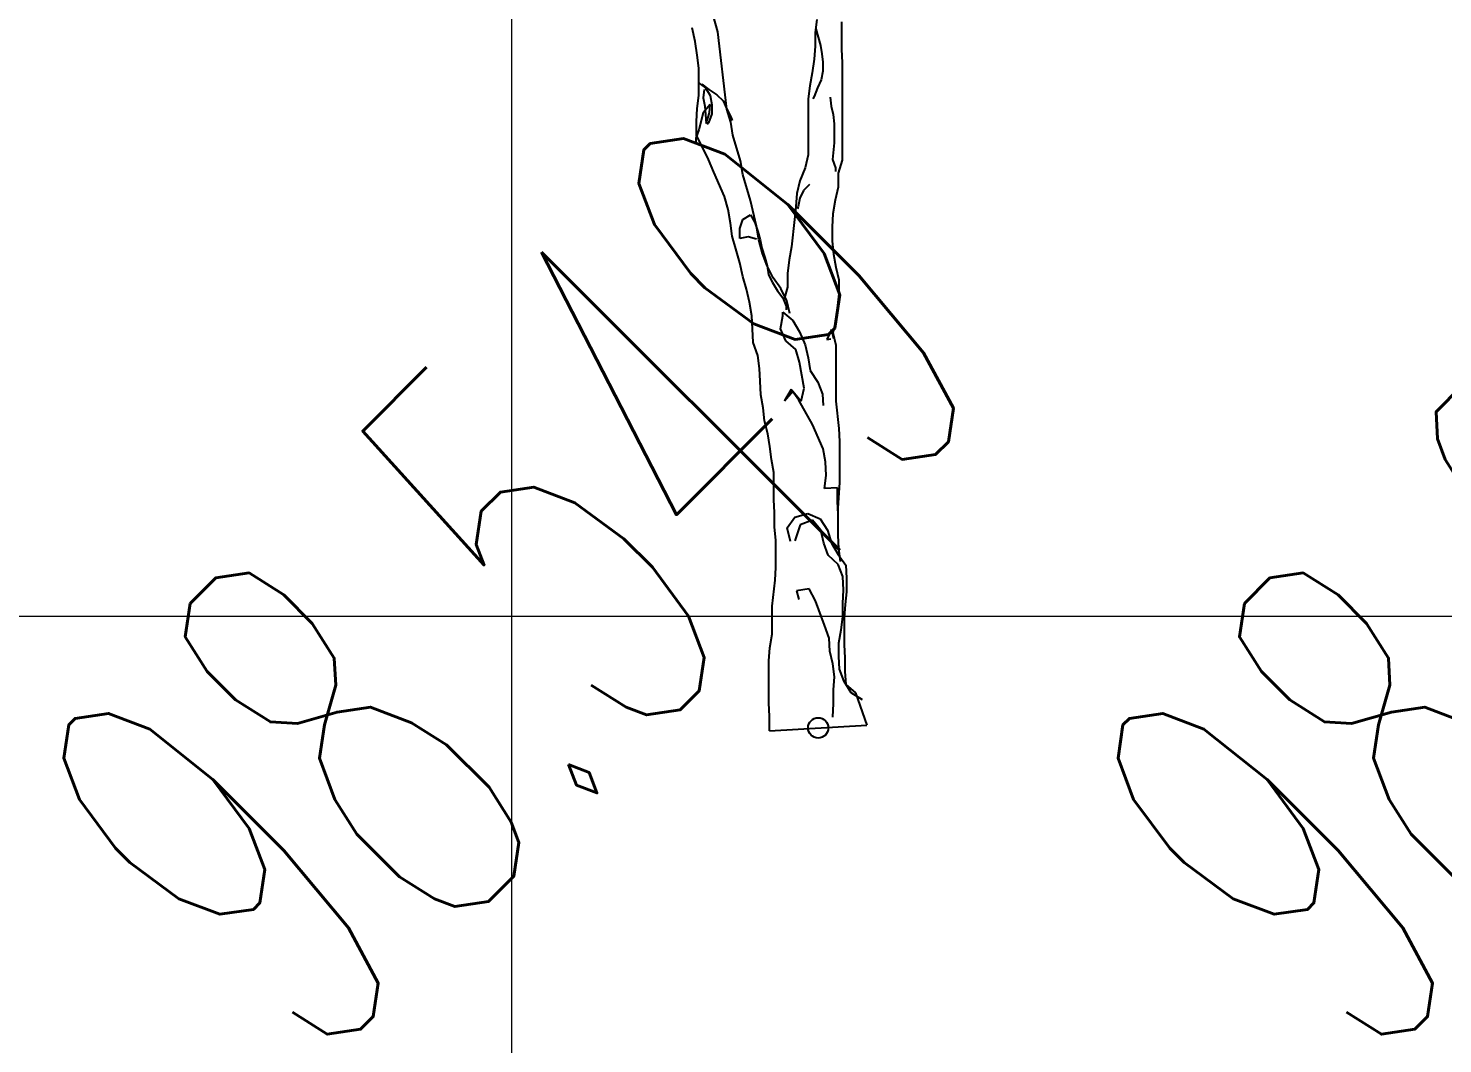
# Model space of a CAD drawing. Header units: millimetres. Extents: x 684983 to 685377, y 990360 to 990509.
# Drawn here: x 685039.097 to 685041.78, y 990415.227 to 990417.155 of the extents above; entities that cross this region are included whole.
import ezdxf

# ---------------------------------------------------------------- set-up
doc = ezdxf.new("R2010")
doc.units = ezdxf.units.MM
doc.header["$PDMODE"] = 35
doc.header["$PDSIZE"] = 0.2
doc.layers.add('dim', color=7, linetype='Continuous')
doc.layers.add('TEAK', color=7, linetype='Continuous')
doc.layers.add('grid', color=8, linetype='Continuous', lineweight=9)
doc.layers.add('GRID LEVELS', color=7, linetype='Continuous', lineweight=13)
doc.styles.add('DIM', font='ARIALN.TTF', dxfattribs={"width": 0.8, "height": 1})
doc.styles.get("Standard").update_dxf_attribs({"font": 'RomanS'})
doc.dimstyles.get("Standard").update_dxf_attribs({"dimtxt": 1, "dimasz": 0.18, "dimexe": 0.18, "dimexo": 0.0625, "dimgap": 0.09, "dimtad": 0, "dimrnd": 0.05, "dimzin": 0, "dimdsep": 46, "dimtxsty": 'DIM', "dimcen": 0.09, "dimse1": 1, "dimse2": 1, "dimsd1": 1, "dimsd2": 1, "dimadec": 0, "dimazin": 0, "dimtfac": 1, "dimtix": 1, "dimtofl": 0, "dimtmove": 2, "dimatfit": 3, "dimfxl": 0, "dimtolj": 1, "dimtzin": 0, "dimarcsym": 0})

# ---------------------------------------------------------------- blocks, each defined once
blk = doc.blocks.new('*D21')
at = {"layer": 'Defpoints', "color": 0, "transparency": 16777216}
for p in [(685033.231, 990416.32), (685033.0125, 990415.5444), (685042.054, 990413.834)]:
    blk.add_point(p, dxfattribs=at)
at = {"layer": 'dim', "color": 0, "transparency": 16777216, "insert": (685037.424, 990414.3014), "char_height": 1, "attachment_point": 5, "rotation": 344.2641, "style": 'DIM'}
blk.add_mtext('\\A1;9.15', dxfattribs=at)
blk = doc.blocks.new('A$C25655A80')
for p, q in [((-0.1453, 0.8672), (-0.1549, 0.9018)), ((-0.0203, 0.8825), (-0.0223, 0.8662)), ((0.0113, 0.845), (0.0114, 0.8796)), ((-0.1742, 0.8548), (-0.178, 0.8721)), ((-0.1339, 0.7692), (-0.1453, 0.8672)), ((-0.0223, 0.8662), (-0.0223, 0.8489)), ((-0.0213, 0.871), (-0.0156, 0.8498)), ((-0.1713, 0.8375), (-0.1742, 0.8548)), ((-0.0223, 0.8489), (-0.0233, 0.8325)), ((-0.0156, 0.8498), (-0.0137, 0.8392)), ((0.0123, 0.8277), (0.0113, 0.845)), ((-0.1694, 0.8211), (-0.1713, 0.8375)), ((-0.0233, 0.8325), (-0.0262, 0.8152)), ((-0.0137, 0.8392), (-0.0127, 0.8287)), ((-0.0127, 0.8287), (-0.0127, 0.8171)), ((0.0122, 0.7046), (0.0123, 0.8277)), ((-0.1694, 0.7865), (-0.1694, 0.8211)), ((-0.0262, 0.8152), (-0.0291, 0.7989)), ((-0.0146, 0.8065), (-0.0195, 0.796)), ((-0.0127, 0.8171), (-0.0146, 0.8065)), ((-0.1704, 0.8028), (-0.1608, 0.7961)), ((-0.1656, 0.8009), (-0.1569, 0.7942)), ((-0.1627, 0.7942), (-0.1637, 0.7836)), ((-0.1608, 0.7961), (-0.155, 0.7865)), ((-0.1569, 0.7942), (-0.1464, 0.7874)), ((-0.1464, 0.7874), (-0.1387, 0.7797)), ((-0.0291, 0.7989), (-0.031, 0.7825)), ((-0.0195, 0.796), (-0.0233, 0.7854)), ((-0.1723, 0.7538), (-0.1714, 0.7702)), ((-0.1714, 0.7702), (-0.1694, 0.7865)), ((-0.1637, 0.7836), (-0.1618, 0.773)), ((-0.155, 0.775), (-0.1637, 0.7644)), ((-0.1618, 0.773), (-0.1608, 0.7625)), ((-0.156, 0.7644), (-0.155, 0.775)), ((-0.155, 0.7865), (-0.1531, 0.7749)), ((-0.1531, 0.7749), (-0.1531, 0.7634)), ((-0.1387, 0.7797), (-0.1339, 0.7692)), ((-0.031, 0.7825), (-0.0311, 0.7114)), ((-0.0233, 0.7854), (-0.0252, 0.7825)), ((-0.0031, 0.7844), (-0.0022, 0.7729)), ((-0.0022, 0.7729), (0.0007, 0.7623)), ((-0.1724, 0.7365), (-0.1723, 0.7538)), ((-0.1637, 0.7644), (-0.1695, 0.7432)), ((-0.1608, 0.7625), (-0.1599, 0.7509)), ((-0.1599, 0.7509), (-0.156, 0.7644)), ((-0.157, 0.7519), (-0.1589, 0.75)), ((-0.1531, 0.7634), (-0.157, 0.7519)), ((-0.1291, 0.7528), (-0.1339, 0.7692)), ((-0.1339, 0.7692), (-0.1291, 0.7595)), ((-0.1291, 0.7595), (-0.1272, 0.7547)), ((-0.1262, 0.7365), (-0.1291, 0.7528)), ((0.0007, 0.7623), (0.0016, 0.7508)), ((-0.1695, 0.7432), (-0.1733, 0.7327)), ((-0.157, 0.7057), (-0.1724, 0.7365)), ((-0.1166, 0.7038), (-0.1262, 0.7365)), ((0.0016, 0.7508), (0.0016, 0.7267)), ((-0.1733, 0.7327), (-0.1733, 0.7259)), ((0.0016, 0.7267), (-0.0003, 0.7056)), ((-0.1503, 0.6894), (-0.157, 0.7057)), ((-0.1138, 0.6865), (-0.1166, 0.7038)), ((-0.0311, 0.7114), (-0.0349, 0.6951)), ((-0.0003, 0.7056), (0.0035, 0.695)), ((0.0074, 0.6883), (0.0122, 0.7046)), ((-0.1369, 0.6586), (-0.1503, 0.6894)), ((-0.1042, 0.6538), (-0.1138, 0.6865)), ((-0.0349, 0.6951), (-0.0417, 0.6787)), ((0.0035, 0.695), (0.0035, 0.6902)), ((0.0073, 0.671), (0.0074, 0.6883)), ((-0.0455, 0.6624), (-0.0465, 0.646)), ((-0.0417, 0.6787), (-0.0455, 0.6624)), ((-0.0369, 0.6662), (-0.0417, 0.6566)), ((-0.0292, 0.6739), (-0.0369, 0.6662)), ((0.0035, 0.6546), (0.0073, 0.671)), ((-0.1321, 0.6423), (-0.1369, 0.6586)), ((-0.0965, 0.6211), (-0.1042, 0.6538)), ((-0.0465, 0.646), (-0.0485, 0.6297)), ((-0.0436, 0.646), (-0.0446, 0.6432)), ((-0.0417, 0.6566), (-0.0436, 0.646)), ((0.0006, 0.6373), (0.0035, 0.6546)), ((-0.1292, 0.625), (-0.1321, 0.6423)), ((-0.1177, 0.6182), (-0.1138, 0.6298)), ((-0.1138, 0.6298), (-0.1042, 0.6355)), ((-0.1042, 0.6355), (-0.0984, 0.6259)), ((-0.0485, 0.6297), (-0.0523, 0.5951)), ((-0.0004, 0.62), (0.0006, 0.6373)), ((-0.1273, 0.6086), (-0.1292, 0.625)), ((-0.1225, 0.5923), (-0.1273, 0.6086)), ((-0.1177, 0.6057), (-0.1177, 0.6182)), ((-0.0984, 0.6259), (-0.0946, 0.6144)), ((-0.0937, 0.6038), (-0.0965, 0.6211)), ((-0.0946, 0.6144), (-0.0917, 0.6038)), ((-0.0004, 0.6027), (-0.0004, 0.62)), ((-0.1177, 0.575), (-0.1225, 0.5923)), ((-0.1071, 0.6076), (-0.1177, 0.6057)), ((-0.0965, 0.6047), (-0.1071, 0.6076)), ((-0.0889, 0.5865), (-0.0937, 0.6038)), ((-0.0917, 0.6038), (-0.0898, 0.5932)), ((-0.0898, 0.5932), (-0.086, 0.5817)), ((-0.0523, 0.5951), (-0.0552, 0.5788)), ((0.0015, 0.5854), (-0.0004, 0.6027)), ((-0.1139, 0.5577), (-0.1177, 0.575)), ((-0.0831, 0.5711), (-0.0889, 0.5865)), ((-0.086, 0.5817), (-0.0831, 0.5711)), ((-0.0552, 0.5788), (-0.0572, 0.5615)), ((0.0044, 0.5691), (0.0015, 0.5854)), ((-0.1091, 0.5413), (-0.1139, 0.5577)), ((-0.0754, 0.5557), (-0.0831, 0.5711)), ((-0.0831, 0.5711), (-0.0812, 0.5596)), ((-0.0812, 0.5596), (-0.0764, 0.5499)), ((-0.0658, 0.5422), (-0.0754, 0.5557)), ((-0.0572, 0.5615), (-0.0572, 0.5441)), ((0.0082, 0.5527), (0.0044, 0.5691)), ((-0.1053, 0.525), (-0.1091, 0.5413)), ((-0.0764, 0.5499), (-0.0697, 0.5394)), ((-0.0697, 0.5394), (-0.063, 0.5307)), ((-0.0582, 0.5268), (-0.0658, 0.5422)), ((-0.0572, 0.5441), (-0.061, 0.5307)), ((0.0082, 0.5354), (0.0082, 0.5527)), ((-0.1024, 0.5077), (-0.1053, 0.525)), ((-0.063, 0.5307), (-0.0591, 0.5201)), ((-0.0591, 0.5201), (-0.0591, 0.5153)), ((-0.0543, 0.5105), (-0.0582, 0.5268)), ((0.0043, 0.5028), (0.0082, 0.5354)), ((-0.1014, 0.4913), (-0.1024, 0.5077)), ((-0.0659, 0.4913), (-0.063, 0.5076)), ((-0.063, 0.5124), (-0.0505, 0.5018)), ((-0.063, 0.5076), (-0.063, 0.5124)), ((-0.0505, 0.5018), (-0.0419, 0.4874)), ((0.0004, 0.4864), (0.0043, 0.5028)), ((-0.1005, 0.474), (-0.1014, 0.4913)), ((-0.0592, 0.4759), (-0.0659, 0.4913)), ((-0.0419, 0.4874), (-0.0351, 0.4711)), ((-0.0015, 0.4903), (-0.0073, 0.4778)), ((0.0014, 0.4787), (-0.0015, 0.4903)), ((0.0043, 0.4701), (0.0004, 0.4864)), ((-0.0947, 0.4577), (-0.1005, 0.474)), ((-0.0467, 0.4653), (-0.0592, 0.4759)), ((-0.0419, 0.449), (-0.0467, 0.4653)), ((-0.0351, 0.4711), (-0.0313, 0.4547)), ((-0.0073, 0.4778), (-0.0024, 0.4787)), ((0.0042, 0.3999), (0.0043, 0.4701)), ((-0.0928, 0.4413), (-0.0947, 0.4577)), ((-0.0361, 0.4163), (-0.0419, 0.449)), ((-0.0313, 0.4547), (-0.0284, 0.4384)), ((-0.0919, 0.425), (-0.0928, 0.4413)), ((-0.0284, 0.4384), (-0.0188, 0.424)), ((-0.091, 0.4077), (-0.0919, 0.425)), ((-0.0525, 0.4144), (-0.0612, 0.4)), ((-0.0612, 0.4), (-0.0506, 0.4124)), ((-0.0429, 0.4009), (-0.0525, 0.4144)), ((-0.0506, 0.4124), (-0.04, 0.3999)), ((-0.04, 0.3999), (-0.0361, 0.4163)), ((-0.0188, 0.424), (-0.0131, 0.4086)), ((-0.0881, 0.3913), (-0.091, 0.4077)), ((-0.0256, 0.3701), (-0.0429, 0.4009)), ((-0.0131, 0.4086), (-0.0121, 0.3941)), ((0.008, 0.3653), (0.0042, 0.3999)), ((-0.0862, 0.375), (-0.0881, 0.3913)), ((-0.0823, 0.3586), (-0.0862, 0.375)), ((-0.0795, 0.3423), (-0.0823, 0.3586)), ((-0.0122, 0.3394), (-0.0256, 0.3701)), ((0.009, 0.3489), (0.008, 0.3653)), ((-0.0776, 0.326), (-0.0795, 0.3423)), ((0.0089, 0.297), (0.009, 0.3489)), ((-0.0747, 0.3096), (-0.0776, 0.326)), ((-0.0093, 0.323), (-0.0122, 0.3394)), ((-0.0084, 0.3057), (-0.0093, 0.323)), ((-0.0747, 0.275), (-0.0747, 0.3096)), ((-0.0103, 0.2894), (-0.0084, 0.3057)), ((0.006, 0.2903), (-0.0103, 0.2894)), ((0.006, 0.273), (0.006, 0.2903)), ((0.007, 0.2644), (0.0089, 0.297)), ((-0.0738, 0.2587), (-0.0747, 0.275)), ((0.007, 0.2567), (0.006, 0.273)), ((-0.0738, 0.2404), (-0.0738, 0.2587)), ((-0.0575, 0.2394), (-0.0478, 0.2529)), ((-0.0478, 0.2529), (-0.0315, 0.2577)), ((-0.0315, 0.2577), (-0.0161, 0.2509)), ((-0.0161, 0.2509), (-0.0065, 0.2365)), ((0.0069, 0.2297), (0.007, 0.2644)), ((-0.0719, 0.224), (-0.0738, 0.2404)), ((-0.0536, 0.2221), (-0.0575, 0.2394)), ((-0.0411, 0.2432), (-0.0469, 0.2269)), ((-0.0257, 0.249), (-0.0411, 0.2432)), ((-0.0152, 0.2365), (-0.0257, 0.249)), ((-0.0113, 0.2201), (-0.0152, 0.2365)), ((-0.0065, 0.2365), (-0.0017, 0.2201)), ((-0.0719, 0.1894), (-0.0719, 0.224)), ((-0.0469, 0.2269), (-0.0479, 0.2231)), ((-0.0056, 0.2048), (-0.0113, 0.2201)), ((-0.0017, 0.2201), (0.0069, 0.2057)), ((0.0079, 0.2134), (0.0069, 0.2297)), ((0.0069, 0.1932), (-0.0056, 0.2048)), ((0.0069, 0.2057), (0.0165, 0.1922)), ((0.0098, 0.1971), (0.0079, 0.2134)), ((-0.0729, 0.1731), (-0.0719, 0.1894)), ((0.0127, 0.1778), (0.0069, 0.1932)), ((0.0165, 0.1922), (0.0175, 0.1759)), ((-0.0768, 0.1404), (-0.0729, 0.1731)), ((-0.0297, 0.1625), (-0.046, 0.1596)), ((-0.022, 0.1471), (-0.0297, 0.1625)), ((0.0136, 0.1605), (0.0127, 0.1778)), ((0.0175, 0.1759), (0.0174, 0.1586)), ((-0.046, 0.1596), (-0.0431, 0.149)), ((-0.0105, 0.1163), (-0.022, 0.1471)), ((0.0126, 0.1442), (0.0136, 0.1605)), ((0.0126, 0.1269), (0.0126, 0.1442)), ((0.0174, 0.1586), (0.0155, 0.1423)), ((-0.0768, 0.1049), (-0.0768, 0.1404)), ((0.0107, 0.1105), (0.0126, 0.1269)), ((0.0155, 0.1423), (0.0145, 0.1259)), ((0.0145, 0.1259), (0.0145, 0.0913)), ((-0.0047, 0.1), (-0.0105, 0.1163)), ((0.0078, 0.0942), (0.0107, 0.1105)), ((-0.0797, 0.0876), (-0.0768, 0.1049)), ((-0.0038, 0.0836), (-0.0047, 0.1)), ((0.0078, 0.0769), (0.0078, 0.0942)), ((0.0145, 0.0913), (0.0154, 0.075)), ((-0.0807, 0.0712), (-0.0797, 0.0876)), ((0.0001, 0.0673), (-0.0038, 0.0836)), ((0.0087, 0.0606), (0.0078, 0.0769)), ((0.0154, 0.075), (0.0154, 0.0577)), ((-0.0807, 0.0183), (-0.0807, 0.0712)), ((0.002, 0.0509), (0.0001, 0.0673)), ((0.0145, 0.0452), (0.0087, 0.0606)), ((0.0154, 0.0577), (0.0164, 0.0413)), ((0.001, 0.0346), (0.002, 0.0509)), ((0.0231, 0.0307), (0.0145, 0.0452)), ((0.0164, 0.0413), (0.0289, 0.0307)), ((-0.0798, 0.001), (-0.0807, 0.0183)), ((0.001, 0.0173), (0.001, 0.0346)), ((0.0375, 0.0221), (0.0231, 0.0307)), ((0.0289, 0.0307), (0.043, -0.0101)), ((-0.0798, -0.0172), (-0.0798, 0.001)), ((0, 0), (0.001, 0.0173))]:
    blk.add_line(p, q)
blk = doc.blocks.new('TR')
blk.add_line((-0.0606, -0.0024, 1.3453), (0.0622, 0.0048, 1.3453))
blk.add_circle((0.0008, 0.0012, 1.3453), 0.0128)
blk.add_blockref('A$C25655A80', (0.0192, 0.0148, 1.3453))

msp = doc.modelspace()

# ---------------------------------------------------------------- linework, layer by layer
at = {"layer": 'grid'}
for p, q in [((685040.0136, 990509.1548), (685040.0136, 990370.8996)), ((685085.1957, 990416.0381), (684982.7636, 990416.0381))]:
    msp.add_line(p, q, dxfattribs=at)

# ---------------------------------------------------------------- block references
at = {"layer": 'TEAK', "xscale": 1.5, "yscale": 1.5, "zscale": 1.5}
msp.add_blockref('TR', (685040.594, 990415.825, 98.489), dxfattribs=at)

# ---------------------------------------------------------------- texts
at = {"layer": 'GRID LEVELS', "width": 0.5}
for s, p in [('98.549', (685039.63, 990415.1578, 98.5487)), ('98.269', (685041.63, 990415.1578, 98.2694))]:
    msp.add_text(s, height=0.8, rotation=45, dxfattribs=at).set_placement(p)

# ---------------------------------------------------------------- dimensions: what is measured, and where the dimension line sits
at = {"layer": 'dim'}
dim = msp.add_aligned_dim(p1=(685042.054, 990413.834), p2=(685033.231, 990416.32), distance=0.8058, dimstyle='Standard', dxfattribs=at)
dim.commit()
dim.dimension.update_dxf_attribs({"geometry": '*D21', "text_midpoint": (685037.424, 990414.3014)})

doc.saveas('drawing.dxf')
